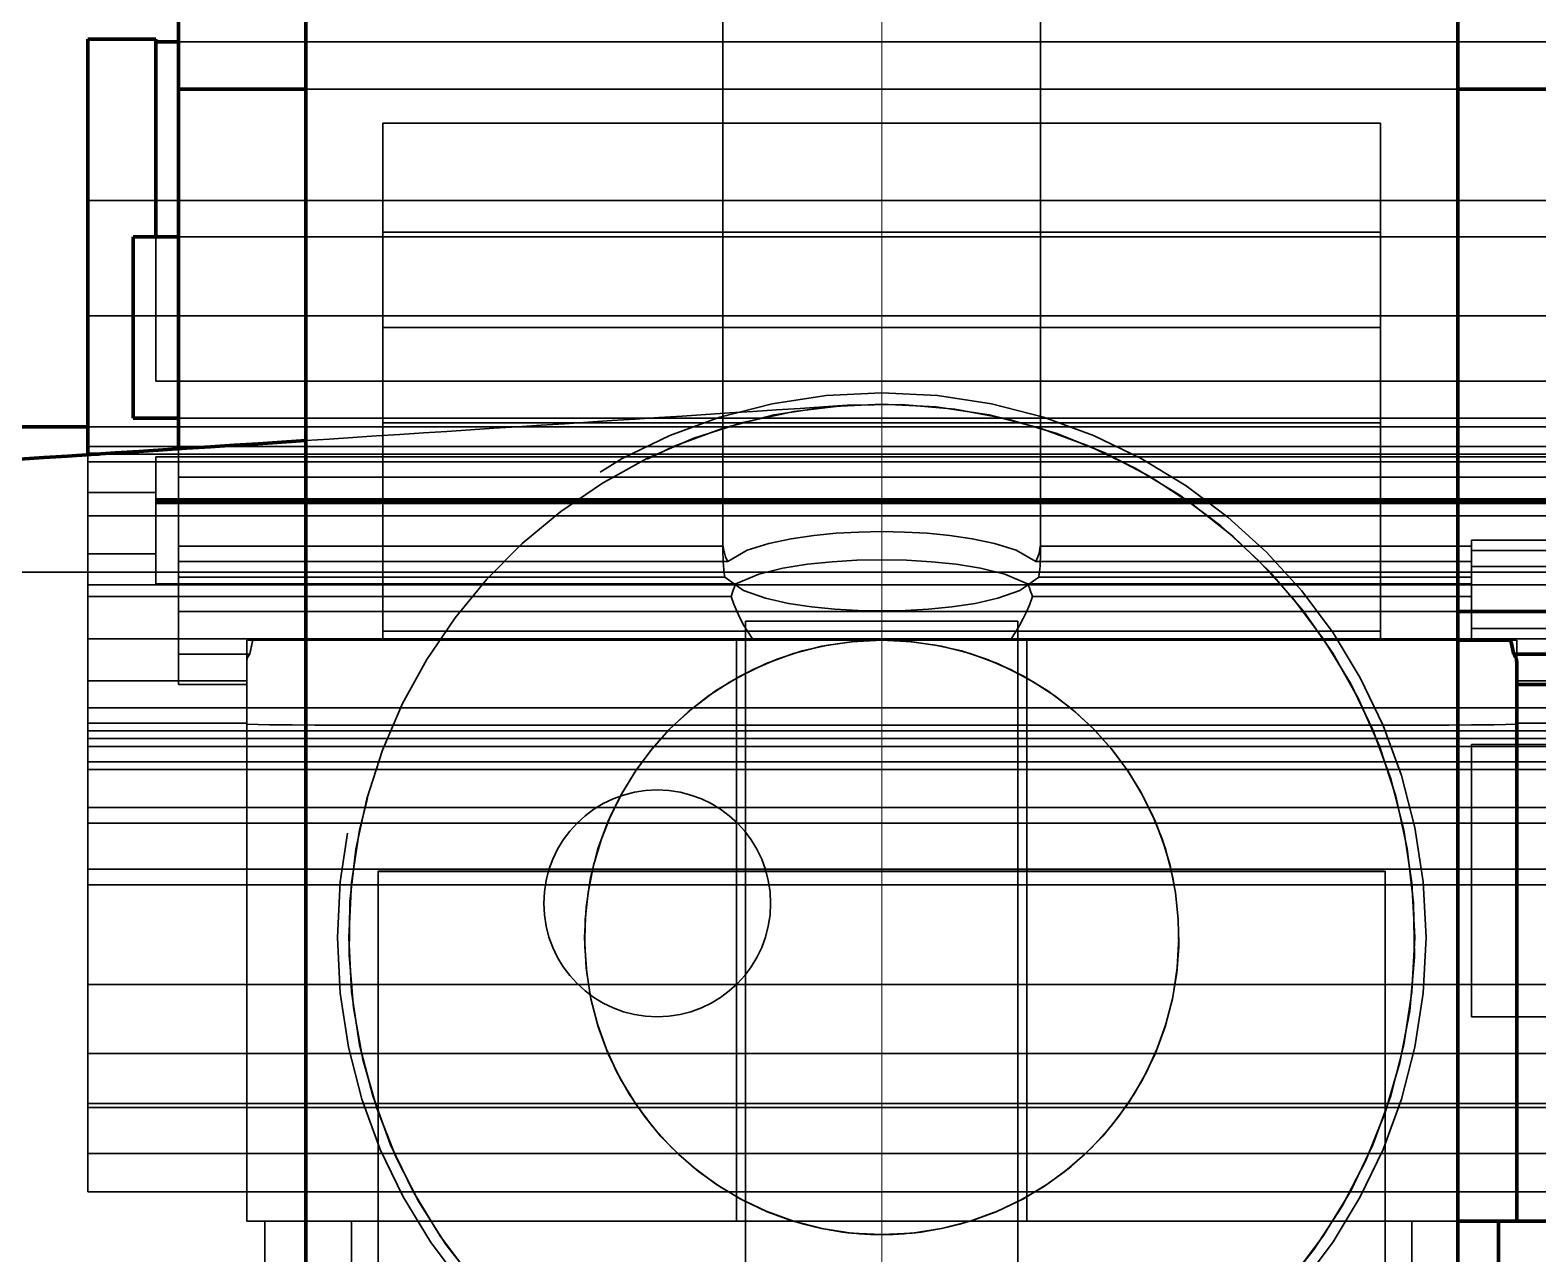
# Model space of a CAD drawing. Header units: millimetres. Extents: x 0 to 2208, y 0 to 420.
# Drawn here: x 187.543 to 190.867, y 216.789 to 219.485 of the extents above; entities that cross this region are included whole.
import ezdxf

# ---------------------------------------------------------------- set-up
doc = ezdxf.new("R2010")
doc.units = ezdxf.units.MM
doc.linetypes.add('IRAM-E-TRAZOS', pattern=[5, 4, -1])
doc.linetypes.add('IRAM-F-TRAZO-PUNTO', pattern=[20, 15, -2, 1, -2])
for name, color, linetype, lineweight in [('01-VISIBLE', 7, 'CONTINUOUS', 70), ('02-OCULTA', 4, 'IRAM-E-TRAZOS', 35), ('03-EJE', 1, 'IRAM-F-TRAZO-PUNTO', 18)]:
    doc.layers.add(name, color=color, linetype=linetype, lineweight=lineweight)

msp = doc.modelspace()

# ---------------------------------------------------------------- linework, layer by layer
at = {"layer": '01-VISIBLE'}
for p, q in [((188.1509, 191.8159), (188.1509, 232.728)), ((190.6909, 191.8159), (190.6909, 232.728)), ((187.8709, 219.5411), (187.8709, 219.3551)), ((187.8209, 219.4651), (187.6709, 219.4651)), ((187.6709, 219.4651), (187.6709, 218.5511)), ((187.8209, 219.0301), (187.8209, 219.4651)), ((187.8209, 219.4596), (187.8709, 219.4596)), ((187.8709, 219.3551), (187.8709, 218.5626)), ((187.8709, 219.3551), (188.1509, 219.3551)), ((190.6909, 219.3551), (190.9709, 219.3551)), ((187.8709, 219.0301), (187.7709, 219.0301)), ((187.8709, 218.6301), (187.7709, 218.6301)), ((187.6709, 218.6111), (186.7709, 218.6111)), ((187.6709, 218.5511), (187.6942, 218.5511)), ((187.6709, 218.5511), (187.6709, 218.5496)), ((190.6909, 218.2041), (190.9709, 218.2041)), ((190.8142, 218.1101), (190.9709, 218.1101)), ((190.8209, 216.8611), (190.8209, 218.0931)), ((190.8209, 218.0431), (190.9709, 218.0431)), ((190.7809, 216.4511), (190.7809, 216.8611)), ((190.8209, 216.8611), (191.2209, 216.8611))]:
    msp.add_line(p, q, dxfattribs=at)
for points in [[(187.7709, 218.6301), (187.7709, 218.6801), (187.7709, 218.7301), (187.7709, 218.7801), (187.7709, 218.8301), (187.7709, 218.8801), (187.7709, 218.9301), (187.7709, 218.9801), (187.7709, 219.0301)], [(187.3633, 218.5295), (187.4158, 218.533), (187.4683, 218.5364), (187.5208, 218.5398), (187.5733, 218.5432), (187.6258, 218.5466), (187.6783, 218.5501), (187.7308, 218.5535), (187.7834, 218.5569), (187.8359, 218.5603), (187.8884, 218.5638), (187.9409, 218.5672), (187.9934, 218.5706), (188.0459, 218.574), (188.0984, 218.5774), (188.1509, 218.5809)], [(190.6909, 218.1411), (190.7103, 218.1411), (190.7297, 218.1411), (190.7491, 218.1411), (190.7685, 218.1411), (190.7879, 218.1411), (190.8073, 218.1411)], [(190.8073, 218.1411), (190.8086, 218.136), (190.8099, 218.1308), (190.811, 218.1257), (190.8122, 218.1205), (190.8132, 218.1153), (190.8142, 218.1101)], [(190.8142, 218.1101), (190.8161, 218.1076), (190.8177, 218.105), (190.819, 218.1022), (190.8201, 218.0992), (190.8207, 218.0962), (190.8209, 218.0931)], [(190.6909, 216.8611), (190.7126, 216.8611), (190.7343, 216.8611), (190.7559, 216.8611), (190.7776, 216.8611), (190.7993, 216.8611), (190.8209, 216.8611)]]:
    msp.add_lwpolyline(points, dxfattribs=at)
at = {"layer": '02-OCULTA'}
for p, q in [((188.1509, 232.728), (188.1509, 191.8159)), ((190.6909, 232.728), (190.6909, 191.8159)), ((189.0709, 218.3311), (189.0709, 220.4301)), ((189.7709, 218.3311), (189.7709, 220.4301)), ((187.8709, 218.5001), (187.8709, 220.0071)), ((187.6709, 219.1101), (187.6709, 219.4651)), ((187.8209, 219.4651), (187.8209, 219.4596)), ((187.8209, 219.4596), (187.8209, 218.7121)), ((187.8709, 219.4596), (190.9709, 219.4596)), ((188.1509, 219.3551), (190.6909, 219.3551)), ((190.5209, 219.2801), (188.3209, 219.2801)), ((191.1709, 219.1101), (187.6709, 219.1101)), ((187.6709, 218.8561), (187.6709, 219.1101)), ((191.1709, 219.1101), (187.6709, 219.1101)), ((187.8209, 218.7121), (187.8209, 219.0301)), ((190.9709, 219.0301), (187.8709, 219.0301)), ((190.9709, 219.0301), (187.8709, 219.0301)), ((190.5209, 219.0401), (188.3209, 219.0401)), ((187.6709, 218.8561), (191.1709, 218.8561)), ((187.6709, 218.5681), (187.6709, 218.8561)), ((187.6709, 218.8561), (191.1709, 218.8561)), ((190.5209, 218.8301), (188.3209, 218.8301)), ((188.3209, 218.1411), (188.3209, 218.8301)), ((188.3209, 218.1411), (188.3209, 218.8301)), ((190.5209, 218.8301), (188.3209, 218.8301)), ((188.3209, 218.1606), (188.3209, 218.8301)), ((190.5209, 218.1411), (190.5209, 218.8301)), ((190.5209, 218.1411), (190.5209, 218.8301)), ((190.5209, 218.1606), (190.5209, 218.8301)), ((191.0209, 218.7121), (187.8209, 218.7121)), ((190.9709, 218.6301), (187.8709, 218.6301)), ((190.9709, 218.6301), (187.8709, 218.6301)), ((190.5209, 218.6201), (188.3209, 218.6201)), ((191.1709, 218.6111), (187.6709, 218.6111)), ((191.1709, 218.6111), (187.6709, 218.6111)), ((187.6709, 218.5681), (191.1709, 218.5681)), ((187.6709, 218.5341), (187.6709, 218.5681)), ((187.6709, 218.5681), (191.1709, 218.5681)), ((187.6709, 218.5496), (187.6709, 218.4661)), ((187.6942, 218.5511), (190.9709, 218.5511)), ((187.8709, 218.5626), (187.8709, 218.2041)), ((187.6709, 218.5341), (191.1709, 218.5341)), ((187.6709, 218.4151), (187.6709, 218.5341)), ((187.6709, 218.5341), (191.1709, 218.5341)), ((187.8209, 218.5454), (190.9709, 218.5454)), ((187.8209, 218.5454), (187.8209, 218.4527)), ((187.8209, 218.4661), (187.8209, 218.5454)), ((187.8709, 218.3141), (187.8709, 218.5001)), ((187.8709, 218.5001), (190.9709, 218.5001)), ((187.6709, 218.4661), (187.8209, 218.4661)), ((187.6709, 218.4661), (187.6709, 218.3311)), ((187.8209, 218.3311), (187.8209, 218.4661)), ((190.9709, 218.4527), (187.8209, 218.4527)), ((187.8209, 218.4527), (187.8209, 218.4491)), ((190.9709, 218.4491), (187.8209, 218.4491)), ((187.8209, 218.4491), (187.8209, 218.4461)), ((190.9709, 218.4461), (187.8209, 218.4461)), ((187.8209, 218.4461), (187.8209, 218.4437)), ((190.9709, 218.4437), (187.8209, 218.4437)), ((187.8209, 218.4437), (187.8209, 218.4419)), ((190.9709, 218.4419), (187.8209, 218.4419)), ((187.8209, 218.4419), (187.8209, 218.2655)), ((187.6709, 218.4151), (191.1709, 218.4151)), ((187.6709, 218.2631), (187.6709, 218.4151)), ((190.7209, 218.3611), (190.9709, 218.3611)), ((190.7209, 218.3611), (190.9709, 218.3611)), ((187.6709, 218.3311), (187.8209, 218.3311)), ((187.6709, 218.3311), (187.6709, 218.2371)), ((187.8209, 218.2655), (187.8209, 218.3311)), ((187.8709, 218.2801), (187.8709, 218.3481)), ((187.8709, 218.3481), (187.8709, 218.3141)), ((187.8709, 218.3481), (189.0714, 218.3481)), ((189.7705, 218.3481), (190.7209, 218.3481)), ((190.7209, 218.3481), (190.7209, 218.3141)), ((190.7209, 218.2801), (190.7209, 218.3481)), ((190.7209, 218.3141), (190.7209, 218.3385)), ((190.7209, 218.3385), (190.9709, 218.3385)), ((191.2209, 218.2911), (186.7709, 218.2911)), ((191.1709, 218.2911), (187.6709, 218.2911)), ((187.8709, 218.3141), (189.0814, 218.3141)), ((189.7605, 218.3141), (190.7209, 218.3141)), ((190.7209, 218.3032), (190.7209, 218.2655)), ((190.7209, 218.3032), (191.0209, 218.3032)), ((187.6709, 218.2631), (191.1709, 218.2631)), ((187.6709, 217.9921), (187.6709, 218.2631)), ((189.0993, 218.2655), (187.8209, 218.2655)), ((187.8709, 218.0431), (187.8709, 218.2801)), ((187.8709, 218.2801), (189.0747, 218.2801)), ((190.7209, 218.2655), (189.7425, 218.2655)), ((189.7672, 218.2801), (190.7209, 218.2801)), ((190.7209, 218.167), (190.7209, 218.2801)), ((190.7209, 218.2655), (190.7209, 218.2371)), ((187.6709, 218.2371), (189.0887, 218.2371)), ((187.6709, 218.2371), (187.6709, 218.1441)), ((189.7532, 218.2371), (190.7209, 218.2371)), ((190.7209, 218.2371), (190.7209, 218.1441)), ((187.8709, 218.2041), (187.8709, 218.1101)), ((187.8709, 218.2041), (190.6909, 218.2041)), ((188.3209, 218.1411), (188.3209, 218.1606)), ((190.5209, 218.1606), (188.3209, 218.1606)), ((189.1209, 215.1129), (189.1209, 218.1829)), ((189.7209, 215.1129), (189.7209, 218.1829)), ((190.5209, 218.1411), (190.5209, 218.1606)), ((190.7209, 218.167), (190.9709, 218.167)), ((187.6709, 218.1441), (191.1709, 218.1441)), ((187.6709, 218.1441), (187.6709, 218.0511)), ((187.6709, 218.1441), (189.1358, 218.1441)), ((188.0209, 216.8611), (188.0209, 218.1411)), ((188.0209, 216.8611), (188.0209, 218.1411)), ((190.8209, 218.1411), (188.0209, 218.1411)), ((188.0209, 218.1411), (188.0209, 218.0431)), ((188.0209, 218.0931), (188.0209, 218.1411)), ((188.0209, 217.9557), (188.0209, 218.1411)), ((188.0209, 218.0511), (188.0209, 218.1411)), ((188.0209, 218.1411), (190.8209, 218.1411)), ((188.0346, 218.1411), (188.3209, 218.1411)), ((190.5209, 218.1411), (188.3209, 218.1411)), ((190.5209, 218.1411), (188.3209, 218.1411)), ((189.4209, 218.1411), (188.4209, 218.1411)), ((190.4209, 218.1411), (188.4209, 218.1411)), ((189.1009, 216.8611), (189.1009, 218.1411)), ((190.4209, 218.1411), (189.4209, 218.1411)), ((189.7061, 218.1441), (190.7209, 218.1441)), ((189.7409, 216.8611), (189.7409, 218.1411)), ((190.5209, 218.1411), (190.8073, 218.1411)), ((190.7209, 218.1441), (191.1709, 218.1441)), ((190.7209, 218.1411), (190.8209, 218.1411)), ((190.7209, 218.1411), (190.8209, 218.1411)), ((190.8209, 218.0931), (190.8209, 218.1411)), ((190.8209, 216.8611), (190.8209, 218.1411)), ((190.8209, 218.1411), (190.8209, 218.0431)), ((190.8209, 218.0931), (190.8209, 218.1411)), ((190.8209, 217.9557), (190.8209, 218.1411)), ((190.8209, 218.0511), (190.8209, 218.1411)), ((187.8709, 218.1101), (187.8709, 218.0431)), ((187.8709, 218.1101), (188.0277, 218.1101)), ((188.0209, 218.0431), (188.0209, 218.0931)), ((190.8209, 218.0431), (190.8209, 218.0931)), ((187.6709, 218.0511), (188.0209, 218.0511)), ((187.6709, 218.0511), (187.6709, 217.9581)), ((188.0209, 217.9581), (188.0209, 218.0511)), ((190.8209, 217.9581), (190.8209, 218.0511)), ((190.8209, 218.0511), (191.1709, 218.0511)), ((187.8709, 218.0431), (188.0209, 218.0431)), ((187.8709, 218.0431), (188.0209, 218.0431)), ((190.8209, 218.0431), (190.9709, 218.0431)), ((187.6709, 217.9921), (191.1709, 217.9921)), ((187.6709, 217.8731), (187.6709, 217.9921)), ((187.6709, 217.9581), (188.0209, 217.9581)), ((187.6709, 217.9581), (187.6709, 217.9411)), ((188.0209, 217.9557), (188.0209, 217.9581)), ((190.4209, 217.9535), (188.4209, 217.9535)), ((190.8209, 217.9581), (191.1709, 217.9581)), ((190.8209, 217.9557), (190.8209, 217.9581)), ((187.6709, 217.9411), (187.6709, 217.9241)), ((187.6709, 217.9411), (191.1709, 217.9411)), ((187.6709, 217.9241), (187.6709, 217.9071)), ((187.6709, 217.9241), (191.1709, 217.9241)), ((187.6709, 217.9241), (191.1709, 217.9241)), ((187.6709, 217.9071), (187.6709, 217.8561)), ((187.6709, 217.9071), (191.1709, 217.9071)), ((190.7209, 217.9111), (191.2209, 217.9111)), ((190.7209, 217.9111), (191.2209, 217.9111)), ((187.6709, 217.8731), (191.1709, 217.8731)), ((187.6709, 217.7721), (187.6709, 217.8731)), ((187.6709, 217.8561), (187.6709, 217.7381)), ((187.6709, 217.8561), (191.1709, 217.8561)), ((187.6709, 217.7721), (191.1709, 217.7721)), ((187.6709, 217.6361), (187.6709, 217.7721)), ((187.6709, 217.7381), (187.6709, 217.6021)), ((187.6709, 217.7381), (191.1709, 217.7381)), ((187.6709, 217.6361), (191.1709, 217.6361)), ((187.6709, 217.2301), (187.6709, 217.6361)), ((190.5309, 217.632), (188.3109, 217.632)), ((188.3109, 217.632), (188.3109, 216.4515)), ((188.3109, 217.6311), (188.3109, 217.632)), ((190.5309, 217.6311), (188.3109, 217.6311)), ((188.3109, 216.4511), (188.3109, 217.6311)), ((190.5309, 217.632), (190.5309, 216.4515)), ((190.5309, 217.6311), (190.5309, 217.632)), ((190.5309, 216.4511), (190.5309, 217.6311)), ((187.6709, 217.6021), (187.6709, 217.3821)), ((187.6709, 217.6021), (191.1709, 217.6021)), ((187.6709, 217.3821), (187.6709, 217.1111)), ((187.6709, 217.3821), (191.1709, 217.3821)), ((190.7209, 217.3111), (191.2209, 217.3111)), ((190.7209, 217.3111), (191.2209, 217.3111)), ((187.6709, 217.2301), (191.1709, 217.2301)), ((187.6709, 217.1201), (187.6709, 217.2301)), ((187.6709, 217.1201), (191.1709, 217.1201)), ((187.6709, 217.0101), (187.6709, 217.1201)), ((187.6709, 217.1111), (187.6709, 216.9251)), ((187.6709, 217.1111), (191.1709, 217.1111)), ((187.6709, 217.0101), (191.1709, 217.0101)), ((187.6709, 216.9251), (187.6709, 217.0101)), ((187.6709, 216.9251), (191.1709, 216.9251)), ((187.6709, 216.9251), (191.1709, 216.9251)), ((188.0609, 216.4511), (188.0609, 216.8611)), ((188.2521, 216.4511), (188.2521, 216.8611)), ((189.225, 216.8611), (188.4209, 216.8611)), ((190.4209, 216.8611), (188.4209, 216.8611)), ((189.225, 216.8611), (189.6169, 216.8611)), ((190.4209, 216.8611), (189.6169, 216.8611)), ((190.5897, 216.4511), (190.5897, 216.8611)), ((190.7209, 216.8611), (190.8209, 216.8611))]:
    msp.add_line(p, q, dxfattribs=at)
for points in [[(188.3209, 218.8301), (188.3209, 218.8801), (188.3209, 218.9301), (188.3209, 218.9801), (188.3209, 219.0301), (188.3209, 219.0801), (188.3209, 219.1301), (188.3209, 219.1801), (188.3209, 219.2301), (188.3209, 219.2801)], [(188.3209, 219.2801), (188.3209, 219.2301), (188.3209, 219.1801), (188.3209, 219.1301), (188.3209, 219.0801), (188.3209, 219.0301), (188.3209, 218.9801), (188.3209, 218.9301), (188.3209, 218.8801), (188.3209, 218.8301)], [(190.5209, 218.8301), (190.5209, 218.8801), (190.5209, 218.9301), (190.5209, 218.9801), (190.5209, 219.0301), (190.5209, 219.0801), (190.5209, 219.1301), (190.5209, 219.1801), (190.5209, 219.2301), (190.5209, 219.2801)], [(190.5209, 219.2801), (190.5209, 219.2301), (190.5209, 219.1801), (190.5209, 219.1301), (190.5209, 219.0801), (190.5209, 219.0301), (190.5209, 218.9801), (190.5209, 218.9301), (190.5209, 218.8801), (190.5209, 218.8301)], [(187.7709, 219.0301), (187.7709, 218.9801), (187.7709, 218.9301), (187.7709, 218.8801), (187.7709, 218.8301), (187.7709, 218.7801), (187.7709, 218.7301), (187.7709, 218.6801), (187.7709, 218.6301)], [(187.8709, 219.0301), (187.8709, 218.9801), (187.8709, 218.9301), (187.8709, 218.8801), (187.8709, 218.8301), (187.8709, 218.7801), (187.8709, 218.7301), (187.8709, 218.6801), (187.8709, 218.6301)], [(187.8709, 218.6301), (187.8709, 218.6801), (187.8709, 218.7301), (187.8709, 218.7801), (187.8709, 218.8301), (187.8709, 218.8801), (187.8709, 218.9301), (187.8709, 218.9801), (187.8709, 219.0301)], [(188.3209, 219.0401), (188.3209, 218.9876), (188.3209, 218.9351), (188.3209, 218.8826), (188.3209, 218.8301), (188.3209, 218.7776), (188.3209, 218.7251), (188.3209, 218.6726), (188.3209, 218.6201)], [(188.3209, 218.6201), (188.3209, 218.6726), (188.3209, 218.7251), (188.3209, 218.7776), (188.3209, 218.8301), (188.3209, 218.8826), (188.3209, 218.9351), (188.3209, 218.9876), (188.3209, 219.0401)], [(190.5209, 219.0401), (190.5209, 218.9876), (190.5209, 218.9351), (190.5209, 218.8826), (190.5209, 218.8301), (190.5209, 218.7776), (190.5209, 218.7251), (190.5209, 218.6726), (190.5209, 218.6201)], [(190.5209, 218.6201), (190.5209, 218.6726), (190.5209, 218.7251), (190.5209, 218.7776), (190.5209, 218.8301), (190.5209, 218.8826), (190.5209, 218.9351), (190.5209, 218.9876), (190.5209, 219.0401)], [(188.1509, 218.5809), (188.2028, 218.5842), (188.2547, 218.5876), (188.3066, 218.591), (188.3585, 218.5944), (188.4104, 218.5978), (188.4623, 218.6011), (188.5142, 218.6045), (188.5661, 218.6079), (188.618, 218.6113), (188.6699, 218.6147), (188.7218, 218.618), (188.7737, 218.6214), (188.8256, 218.6248), (188.8775, 218.6282), (188.9294, 218.6316), (188.9813, 218.635), (189.0332, 218.6383), (189.0851, 218.6417), (189.137, 218.6451), (189.1889, 218.6485), (189.2408, 218.6519), (189.2927, 218.6552), (189.3446, 218.6586)], [(187.6709, 218.6111), (187.6709, 218.5578), (187.6709, 218.5044), (187.6709, 218.4511), (187.6709, 218.3978), (187.6709, 218.3444), (187.6709, 218.2911)], [(187.6709, 218.2911), (187.6709, 218.3444), (187.6709, 218.3978), (187.6709, 218.4511), (187.6709, 218.5044), (187.6709, 218.5578), (187.6709, 218.6111)], [(189.4209, 218.3803), (189.3708, 218.3793), (189.3208, 218.3766), (189.2709, 218.3717), (189.2213, 218.3645), (189.1722, 218.3542), (189.1245, 218.3392), (189.0814, 218.3141)], [(189.7605, 218.3141), (189.7174, 218.3392), (189.6696, 218.3542), (189.6206, 218.3645), (189.571, 218.3717), (189.5211, 218.3766), (189.4711, 218.3793), (189.4209, 218.3803)], [(190.7209, 218.1411), (190.7209, 218.1778), (190.7209, 218.2144), (190.7209, 218.2511), (190.7209, 218.2878), (190.7209, 218.3244), (190.7209, 218.3611)], [(190.7209, 218.3611), (190.7209, 218.3244), (190.7209, 218.2878), (190.7209, 218.2511), (190.7209, 218.2144), (190.7209, 218.1778), (190.7209, 218.1411)], [(190.7209, 218.3385), (190.7209, 218.3423), (190.7209, 218.346), (190.7209, 218.3498), (190.7209, 218.3536), (190.7209, 218.3573), (190.7209, 218.3611)], [(190.7209, 218.3611), (190.7209, 218.3288), (190.7209, 218.2964), (190.7209, 218.264), (190.7209, 218.2317), (190.7209, 218.1993), (190.7209, 218.167)], [(189.0714, 218.3481), (189.0712, 218.3453), (189.0711, 218.3424), (189.071, 218.3396), (189.071, 218.3368), (189.0709, 218.3339), (189.0709, 218.3311)], [(189.0709, 218.3311), (189.071, 218.3226), (189.0714, 218.3141), (189.0719, 218.3055), (189.0726, 218.297), (189.0735, 218.2886), (189.0747, 218.2801)], [(189.0814, 218.3141), (189.0789, 218.3195), (189.0767, 218.325), (189.0748, 218.3306), (189.0733, 218.3364), (189.0721, 218.3422), (189.0714, 218.3481)], [(189.0993, 218.2655), (189.1499, 218.2862), (189.203, 218.2994), (189.2571, 218.3082), (189.3115, 218.314), (189.3662, 218.3173), (189.4209, 218.3184)], [(189.4209, 218.3184), (189.4757, 218.3173), (189.5303, 218.314), (189.5848, 218.3082), (189.6388, 218.2994), (189.692, 218.2862), (189.7425, 218.2655)], [(189.7705, 218.3481), (189.7697, 218.3422), (189.7686, 218.3364), (189.7671, 218.3306), (189.7652, 218.325), (189.763, 218.3195), (189.7605, 218.3141)], [(189.7672, 218.2801), (189.7683, 218.2886), (189.7693, 218.297), (189.77, 218.3055), (189.7705, 218.3141), (189.7708, 218.3226), (189.7709, 218.3311)], [(189.7709, 218.3311), (189.7709, 218.3339), (189.7709, 218.3368), (189.7708, 218.3396), (189.7708, 218.3424), (189.7707, 218.3453), (189.7705, 218.3481)], [(190.7209, 218.1441), (190.7209, 218.1706), (190.7209, 218.1971), (190.7209, 218.2236), (190.7209, 218.2502), (190.7209, 218.2767), (190.7209, 218.3032)], [(189.0747, 218.2801), (189.1162, 218.2504), (189.1649, 218.2333), (189.2153, 218.2222), (189.2664, 218.2147), (189.3178, 218.2097), (189.3693, 218.2067), (189.4209, 218.2054), (189.4726, 218.2067), (189.5241, 218.2097), (189.5755, 218.2147), (189.6266, 218.2222), (189.677, 218.2333), (189.7256, 218.2504), (189.7672, 218.2801)], [(189.0887, 218.2371), (189.0903, 218.2419), (189.092, 218.2467), (189.0937, 218.2514), (189.0955, 218.2562), (189.0974, 218.2609), (189.0993, 218.2655)], [(189.7425, 218.2655), (189.7445, 218.2609), (189.7464, 218.2562), (189.7482, 218.2514), (189.7499, 218.2467), (189.7516, 218.2419), (189.7532, 218.2371)], [(189.1358, 218.1441), (189.1261, 218.1586), (189.1171, 218.1735), (189.1088, 218.1888), (189.1013, 218.2046), (189.0946, 218.2207), (189.0887, 218.2371)], [(189.7532, 218.2371), (189.7473, 218.2207), (189.7406, 218.2046), (189.7331, 218.1888), (189.7248, 218.1735), (189.7158, 218.1586), (189.7061, 218.1441)], [(189.4209, 218.1829), (189.3709, 218.1829), (189.3209, 218.1829), (189.2709, 218.1829), (189.2209, 218.1829), (189.1709, 218.1829), (189.1209, 218.1829)], [(189.1209, 218.1829), (189.1709, 218.1829), (189.2209, 218.1829), (189.2709, 218.1829), (189.3209, 218.1829), (189.3709, 218.1829), (189.4209, 218.1829), (189.4709, 218.1829), (189.5209, 218.1829), (189.5709, 218.1829), (189.6209, 218.1829), (189.6709, 218.1829), (189.7209, 218.1829)], [(189.7209, 218.1829), (189.6709, 218.1829), (189.6209, 218.1829), (189.5709, 218.1829), (189.5209, 218.1829), (189.4709, 218.1829), (189.4209, 218.1829)], [(188.4209, 218.1411), (188.3709, 218.1411), (188.3209, 218.1411), (188.2709, 218.1411), (188.2209, 218.1411), (188.1709, 218.1411), (188.1209, 218.1411), (188.0709, 218.1411), (188.0209, 218.1411)], [(188.4209, 218.1411), (188.3709, 218.1411), (188.3209, 218.1411), (188.2709, 218.1411), (188.2209, 218.1411), (188.1709, 218.1411), (188.1209, 218.1411), (188.0709, 218.1411), (188.0209, 218.1411)], [(188.0346, 218.1411), (188.0323, 218.1411), (188.03, 218.1411), (188.0278, 218.1411), (188.0255, 218.1411), (188.0232, 218.1411), (188.0209, 218.1411)], [(188.0277, 218.1101), (188.0286, 218.1153), (188.0297, 218.1205), (188.0308, 218.1257), (188.032, 218.1308), (188.0333, 218.136), (188.0346, 218.1411)], [(189.4209, 218.1411), (189.3676, 218.1411), (189.3143, 218.1411), (189.2609, 218.1411), (189.2076, 218.1411), (189.1543, 218.1411), (189.1009, 218.1411)], [(189.1009, 218.1411), (189.1543, 218.1411), (189.2076, 218.1411), (189.2609, 218.1411), (189.3143, 218.1411), (189.3676, 218.1411), (189.4209, 218.1411), (189.4743, 218.1411), (189.5276, 218.1411), (189.5809, 218.1411), (189.6343, 218.1411), (189.6876, 218.1411), (189.7409, 218.1411)], [(189.7061, 218.1441), (189.6542, 218.1441), (189.6024, 218.1441), (189.5505, 218.1441), (189.4987, 218.1441), (189.4469, 218.1441), (189.395, 218.1441), (189.3432, 218.1441), (189.2913, 218.1441), (189.2395, 218.1441), (189.1877, 218.1441), (189.1358, 218.1441)], [(189.7409, 218.1411), (189.6876, 218.1411), (189.6343, 218.1411), (189.5809, 218.1411), (189.5276, 218.1411), (189.4743, 218.1411), (189.4209, 218.1411)], [(190.4209, 218.1411), (190.4659, 218.1411), (190.5109, 218.1411), (190.5559, 218.1411), (190.6009, 218.1411), (190.6459, 218.1411), (190.6909, 218.1411)], [(190.4209, 218.1411), (190.4709, 218.1411), (190.5209, 218.1411), (190.5709, 218.1411), (190.6209, 218.1411), (190.6709, 218.1411), (190.7209, 218.1411), (190.7709, 218.1411), (190.8209, 218.1411)], [(190.8073, 218.1411), (190.8095, 218.1411), (190.8118, 218.1411), (190.8141, 218.1411), (190.8164, 218.1411), (190.8187, 218.1411), (190.8209, 218.1411)], [(190.8073, 218.1411), (190.8095, 218.1411), (190.8118, 218.1411), (190.8141, 218.1411), (190.8164, 218.1411), (190.8187, 218.1411), (190.8209, 218.1411)], [(190.8209, 218.1411), (190.8209, 218.0899), (190.8209, 218.0387), (190.8209, 217.9875), (190.8209, 217.9363), (190.8209, 217.8851), (190.8209, 217.8339), (190.8209, 217.7827), (190.8209, 217.7315), (190.8209, 217.6803), (190.8209, 217.6291), (190.8209, 217.5779), (190.8209, 217.5267), (190.8209, 217.4755), (190.8209, 217.4243), (190.8209, 217.3731), (190.8209, 217.3219), (190.8209, 217.2707), (190.8209, 217.2195), (190.8209, 217.1683), (190.8209, 217.1171), (190.8209, 217.0659), (190.8209, 217.0147), (190.8209, 216.9635), (190.8209, 216.9123), (190.8209, 216.8611)], [(190.8209, 216.8611), (190.8209, 216.9123), (190.8209, 216.9635), (190.8209, 217.0147), (190.8209, 217.0659), (190.8209, 217.1171), (190.8209, 217.1683), (190.8209, 217.2195), (190.8209, 217.2707), (190.8209, 217.3219), (190.8209, 217.3731), (190.8209, 217.4243), (190.8209, 217.4755), (190.8209, 217.5267), (190.8209, 217.5779), (190.8209, 217.6291), (190.8209, 217.6803), (190.8209, 217.7315), (190.8209, 217.7827), (190.8209, 217.8339), (190.8209, 217.8851), (190.8209, 217.9363), (190.8209, 217.9875), (190.8209, 218.0387), (190.8209, 218.0899), (190.8209, 218.1411)], [(188.0209, 218.0931), (188.0212, 218.0962), (188.0218, 218.0992), (188.0228, 218.1022), (188.0242, 218.105), (188.0258, 218.1076), (188.0277, 218.1101)], [(188.4209, 217.9535), (188.3709, 217.9535), (188.3209, 217.9536), (188.2709, 217.9537), (188.2209, 217.9538), (188.1709, 217.954), (188.1209, 217.9543), (188.0709, 217.9547), (188.0209, 217.9557)], [(190.8209, 217.9557), (190.771, 217.9547), (190.721, 217.9543), (190.671, 217.954), (190.6209, 217.9538), (190.5709, 217.9537), (190.5209, 217.9536), (190.4709, 217.9535), (190.4209, 217.9535)], [(190.7209, 217.3111), (190.7209, 217.3611), (190.7209, 217.4111), (190.7209, 217.4611), (190.7209, 217.5111), (190.7209, 217.5611), (190.7209, 217.6111), (190.7209, 217.6611), (190.7209, 217.7111), (190.7209, 217.7611), (190.7209, 217.8111), (190.7209, 217.8611), (190.7209, 217.9111)], [(190.7209, 217.9111), (190.7209, 217.8611), (190.7209, 217.8111), (190.7209, 217.7611), (190.7209, 217.7111), (190.7209, 217.6611), (190.7209, 217.6111), (190.7209, 217.5611), (190.7209, 217.5111), (190.7209, 217.4611), (190.7209, 217.4111), (190.7209, 217.3611), (190.7209, 217.3111)], [(188.4209, 216.8611), (188.3709, 216.8611), (188.3209, 216.8611), (188.2709, 216.8611), (188.2209, 216.8611), (188.1709, 216.8611), (188.1209, 216.8611), (188.0709, 216.8611), (188.0209, 216.8611)], [(188.4209, 216.8611), (188.3709, 216.8611), (188.3209, 216.8611), (188.2709, 216.8611), (188.2209, 216.8611), (188.1709, 216.8611), (188.1209, 216.8611), (188.0709, 216.8611), (188.0209, 216.8611)], [(189.4209, 216.8611), (189.3706, 216.8611), (189.3202, 216.8611), (189.2698, 216.8611), (189.2195, 216.8611), (189.1691, 216.8611), (189.1187, 216.8611), (189.0683, 216.8611), (189.018, 216.8611), (188.9676, 216.8611), (188.9172, 216.8611), (188.8669, 216.8611), (188.8165, 216.8611), (188.7661, 216.8611), (188.7158, 216.8611), (188.6654, 216.8611), (188.615, 216.8611), (188.5646, 216.8611), (188.5143, 216.8611), (188.4639, 216.8611), (188.4135, 216.8611), (188.3632, 216.8611), (188.3128, 216.8611), (188.2624, 216.8611), (188.212, 216.8611), (188.1617, 216.8611), (188.1113, 216.8611), (188.0609, 216.8611)], [(188.0609, 216.8611), (188.1113, 216.8611), (188.1617, 216.8611), (188.212, 216.8611), (188.2624, 216.8611), (188.3128, 216.8611), (188.3632, 216.8611), (188.4135, 216.8611), (188.4639, 216.8611), (188.5143, 216.8611), (188.5646, 216.8611), (188.615, 216.8611), (188.6654, 216.8611), (188.7158, 216.8611), (188.7661, 216.8611), (188.8165, 216.8611), (188.8669, 216.8611), (188.9172, 216.8611), (188.9676, 216.8611), (189.018, 216.8611), (189.0683, 216.8611), (189.1187, 216.8611), (189.1691, 216.8611), (189.2195, 216.8611), (189.2698, 216.8611), (189.3202, 216.8611), (189.3706, 216.8611), (189.4209, 216.8611), (189.4713, 216.8611), (189.5217, 216.8611), (189.572, 216.8611), (189.6224, 216.8611), (189.6728, 216.8611), (189.7232, 216.8611), (189.7735, 216.8611), (189.8239, 216.8611), (189.8743, 216.8611), (189.9246, 216.8611), (189.975, 216.8611), (190.0254, 216.8611), (190.0758, 216.8611), (190.1261, 216.8611), (190.1765, 216.8611), (190.2269, 216.8611), (190.2772, 216.8611), (190.3276, 216.8611), (190.378, 216.8611), (190.4283, 216.8611), (190.4787, 216.8611), (190.5291, 216.8611), (190.5795, 216.8611), (190.6298, 216.8611), (190.6802, 216.8611), (190.7306, 216.8611), (190.7809, 216.8611)], [(189.4209, 216.8611), (189.3701, 216.8611), (189.3193, 216.8611), (189.2685, 216.8611), (189.2177, 216.8611), (189.1669, 216.8611), (189.116, 216.8611), (189.0652, 216.8611), (189.0144, 216.8611), (188.9636, 216.8611), (188.9128, 216.8611), (188.8619, 216.8611), (188.8111, 216.8611), (188.7603, 216.8611), (188.7095, 216.8611), (188.6587, 216.8611), (188.6079, 216.8611), (188.557, 216.8611), (188.5062, 216.8611), (188.4554, 216.8611), (188.4046, 216.8611), (188.3538, 216.8611), (188.303, 216.8611), (188.2521, 216.8611)], [(188.2521, 216.8611), (188.303, 216.8611), (188.3538, 216.8611), (188.4046, 216.8611), (188.4554, 216.8611), (188.5062, 216.8611), (188.557, 216.8611), (188.6079, 216.8611), (188.6587, 216.8611), (188.7095, 216.8611), (188.7603, 216.8611), (188.8111, 216.8611), (188.8619, 216.8611), (188.9128, 216.8611), (188.9636, 216.8611), (189.0144, 216.8611), (189.0652, 216.8611), (189.116, 216.8611), (189.1669, 216.8611), (189.2177, 216.8611), (189.2685, 216.8611), (189.3193, 216.8611), (189.3701, 216.8611), (189.4209, 216.8611), (189.4718, 216.8611), (189.5226, 216.8611), (189.5734, 216.8611), (189.6242, 216.8611), (189.675, 216.8611), (189.7258, 216.8611), (189.7767, 216.8611), (189.8275, 216.8611), (189.8783, 216.8611), (189.9291, 216.8611), (189.9799, 216.8611), (190.0307, 216.8611), (190.0816, 216.8611), (190.1324, 216.8611), (190.1832, 216.8611), (190.234, 216.8611), (190.2848, 216.8611), (190.3357, 216.8611), (190.3865, 216.8611), (190.4373, 216.8611), (190.4881, 216.8611), (190.5389, 216.8611), (190.5897, 216.8611)], [(189.4209, 216.8611), (189.3676, 216.8611), (189.3143, 216.8611), (189.2609, 216.8611), (189.2076, 216.8611), (189.1543, 216.8611), (189.1009, 216.8611)], [(189.1009, 216.8611), (189.1543, 216.8611), (189.2076, 216.8611), (189.2609, 216.8611), (189.3143, 216.8611), (189.3676, 216.8611), (189.4209, 216.8611), (189.4743, 216.8611), (189.5276, 216.8611), (189.5809, 216.8611), (189.6343, 216.8611), (189.6876, 216.8611), (189.7409, 216.8611)], [(190.7809, 216.8611), (190.7306, 216.8611), (190.6802, 216.8611), (190.6298, 216.8611), (190.5795, 216.8611), (190.5291, 216.8611), (190.4787, 216.8611), (190.4283, 216.8611), (190.378, 216.8611), (190.3276, 216.8611), (190.2772, 216.8611), (190.2269, 216.8611), (190.1765, 216.8611), (190.1261, 216.8611), (190.0758, 216.8611), (190.0254, 216.8611), (189.975, 216.8611), (189.9246, 216.8611), (189.8743, 216.8611), (189.8239, 216.8611), (189.7735, 216.8611), (189.7232, 216.8611), (189.6728, 216.8611), (189.6224, 216.8611), (189.572, 216.8611), (189.5217, 216.8611), (189.4713, 216.8611), (189.4209, 216.8611)], [(190.5897, 216.8611), (190.5389, 216.8611), (190.4881, 216.8611), (190.4373, 216.8611), (190.3865, 216.8611), (190.3357, 216.8611), (190.2848, 216.8611), (190.234, 216.8611), (190.1832, 216.8611), (190.1324, 216.8611), (190.0816, 216.8611), (190.0307, 216.8611), (189.9799, 216.8611), (189.9291, 216.8611), (189.8783, 216.8611), (189.8275, 216.8611), (189.7767, 216.8611), (189.7258, 216.8611), (189.675, 216.8611), (189.6242, 216.8611), (189.5734, 216.8611), (189.5226, 216.8611), (189.4718, 216.8611), (189.4209, 216.8611)], [(189.7409, 216.8611), (189.6876, 216.8611), (189.6343, 216.8611), (189.5809, 216.8611), (189.5276, 216.8611), (189.4743, 216.8611), (189.4209, 216.8611)], [(190.4209, 216.8611), (190.4659, 216.8611), (190.5109, 216.8611), (190.5559, 216.8611), (190.6009, 216.8611), (190.6459, 216.8611), (190.6909, 216.8611)], [(190.4209, 216.8611), (190.4709, 216.8611), (190.5209, 216.8611), (190.5709, 216.8611), (190.6209, 216.8611), (190.6709, 216.8611), (190.7209, 216.8611), (190.7709, 216.8611), (190.8209, 216.8611)]]:
    msp.add_lwpolyline(points, dxfattribs=at)
for centre, radius in [((189.4209, 217.4861), 1.2), ((189.4209, 217.4861), 1.2), ((189.4209, 217.4861), 1.175), ((189.4209, 217.4861), 0.655), ((188.9259, 217.5611), 0.25), ((188.9259, 217.5611), 0.25)]:
    msp.add_circle(centre, radius, dxfattribs=at)
for radius, start, end in [(1.175, 93.7274, -90), (1.175, -86.2726, 93.7274), (0.655, 90, -107.408), (0.655, -72.592, 90), (0.655, -107.408, -90), (0.655, -90, -72.592)]:
    msp.add_arc((189.4209, 217.4861), radius, start, end, dxfattribs=at)
at = {"layer": '03-EJE'}
msp.add_line((189.4209, 146.0159), (189.4209, 221.2721), dxfattribs=at)

doc.saveas('drawing.dxf')
